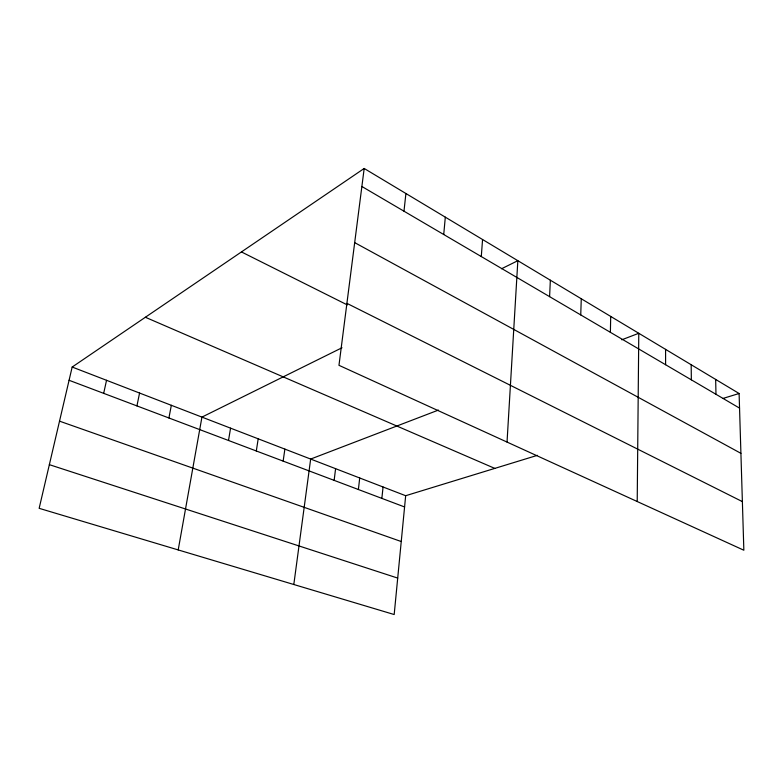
<?xml version="1.0" encoding="UTF-8"?>
<svg xmlns="http://www.w3.org/2000/svg" width="783" height="783" viewBox="0 0 783 783"><rect width="100%" height="100%" fill="white"/><g stroke="black" fill="none" stroke-linecap="round" stroke-linejoin="round"><path stroke-width="1.17" d="M637.215 501.521L638.781 333.284L621.771 339.802M610.378 332.315L610.711 316.43M580.741 314.923L581.27 298.763M549.597 296.649L550.351 280.206M507.032 442.072L517.847 260.69L501.56 268.755M481.291 256.56L482.563 239.52M443.726 234.508L445.312 217.155M537.402 455.334L405.672 495.717L394.182 614.538L39.15 508.324L72.173 367.041L364.183 168.462L739.103 393.497L743.85 550.224L338.97 365.318L364.183 168.462M381.859 498.38L383.063 486.987M403.979 211.195L405.907 193.509M358.389 489.522L359.71 477.982M334.145 480.37L335.594 468.674M293.811 584.51L310.665 459.053L438.441 410.077M283.143 461.109L284.885 449.109M256.305 450.979L258.194 438.813M228.509 440.486L230.564 428.154M178.201 549.92L201.945 417.104L342.014 347.75M168.913 417.985L171.34 405.3M136.927 405.907L139.57 393.037M103.679 393.35L106.537 380.293M722.807 398.498L739.103 393.497M49.358 464.662L397.705 578.089M59.528 421.156L401.239 541.533M69.08 380.284L404.586 506.963M72.173 367.041L405.672 495.717M145.374 317.262L494.787 468.391M346.908 303.354L742.382 501.619M241.438 251.93L347.27 304.89M354.679 242.622L740.914 453.337M361.873 186.481L739.553 408.129M715.662 379.422L715.975 394.289M691.174 364.731L691.35 379.843M665.579 349.365L665.599 364.721"/></g></svg>
